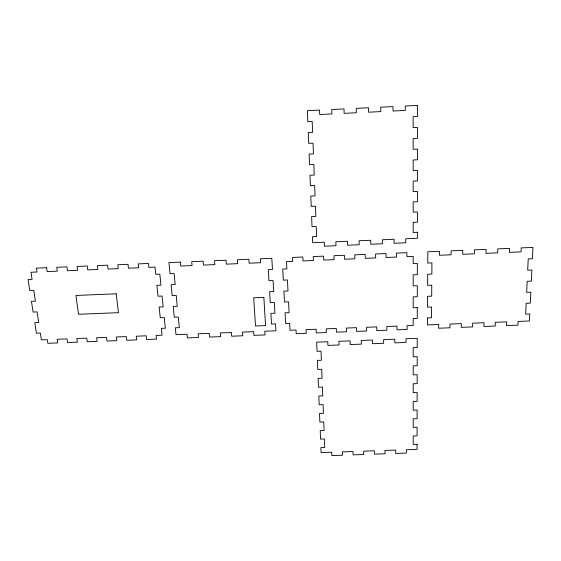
<?xml version="1.0" encoding="UTF-8"?>
<svg xmlns="http://www.w3.org/2000/svg" width="561" height="561" viewBox="0 0 561 561"><rect width="100%" height="100%" fill="white"/><g stroke="black" fill="none" stroke-linecap="round" stroke-linejoin="round"><path stroke-width="0.84" d="M417.075 444.305L417.068 449.361L406.367 449.726L406.381 453.078L395.701 453.435L395.673 450.083L384.993 450.441L385.035 453.793L374.376 454.151L374.32 450.799L363.654 451.163L363.731 454.508L353.093 454.866L353.002 451.521L342.357 451.878L342.462 455.223L331.839 455.574L331.719 452.236L321.095 452.594L320.892 447.566L324.728 447.433L324.405 439.004L320.555 439.137L320.219 430.638L324.076 430.504L323.746 421.949L319.875 422.082L319.525 413.471L323.416 413.331L323.08 404.649L319.181 404.783L318.83 396.038L322.743 395.898L322.407 387.083L318.473 387.23L318.115 378.352L322.063 378.205L321.719 369.257L317.757 369.404L317.4 360.393L321.376 360.246L321.025 351.165L317.035 351.312L316.663 342.161L327.799 341.74L327.926 345.408L339.054 344.987L338.942 341.312L350.099 340.885L350.19 344.559L361.34 344.138L361.256 340.457L372.434 340.029L372.497 343.711L383.661 343.29L383.619 339.608L394.811 339.181L394.839 342.862L406.031 342.434L406.024 338.746L417.237 338.318L417.223 347.525L413.198 347.673L413.198 356.803L417.209 356.656L417.195 365.716L413.198 365.863L413.198 374.86L417.181 374.713L417.167 383.64L413.205 383.787L413.205 392.644L417.153 392.504L417.139 401.297L413.205 401.438L413.205 410.168L417.125 410.028L417.111 418.688L413.205 418.829L413.212 427.426L417.096 427.293L417.089 435.834L413.212 435.967L413.212 444.438L417.075 444.305M417.279 307.589L417.265 318.368L413.191 318.522L413.191 325.478L407.104 325.717L407.118 329.44L396.992 329.833L396.964 326.109L386.831 326.502L386.873 330.226L376.768 330.611L376.712 326.895L366.592 327.28L366.67 331.004L356.572 331.39L356.487 327.673L346.389 328.066L346.495 331.782L336.418 332.168L336.298 328.458L326.214 328.851L326.348 332.561L316.292 332.946L316.145 329.237L306.082 329.63L306.243 333.332L296.208 333.718L296.026 330.015L289.995 330.254L289.644 323.346L285.612 323.501L285.051 312.807L289.097 312.645L288.55 301.853L284.483 302.014L283.908 291.124L287.996 290.963L287.435 279.974L283.333 280.142L282.751 269.056L286.867 268.887L286.503 261.629L292.702 261.377L292.512 257.443L302.863 257.015L303.038 260.942L313.389 260.514L313.227 256.58L323.599 256.146L323.746 260.08L334.111 259.652L333.984 255.711L344.377 255.283L344.489 259.217L354.868 258.789L354.776 254.848L365.183 254.414L365.26 258.355L375.667 257.927L375.604 253.979L386.031 253.544L386.073 257.492L396.494 257.057L396.466 253.109L406.914 252.667L406.921 256.622L413.184 256.363L413.184 263.67L417.349 263.502L417.328 274.673L413.184 274.841L413.184 285.907L417.314 285.738L417.3 296.713L413.191 296.874L413.191 307.751L417.279 307.589M417.391 232.261L417.384 238.285L405.708 238.783L405.722 242.78L394.067 243.271L394.039 239.274L382.378 239.764L382.427 243.762L370.807 244.252L370.737 240.262L359.103 240.753L359.187 244.743L347.582 245.227L347.476 241.244L335.864 241.735L335.99 245.718L324.405 246.209L324.265 242.226L312.673 242.717L312.435 236.728L316.614 236.553L316.229 226.511L312.028 226.686L311.621 216.56L315.836 216.378L315.443 206.175L311.215 206.357L310.801 196.07L315.051 195.887L314.651 185.509L310.387 185.698L309.967 175.249L314.251 175.053L313.844 164.513L309.546 164.703L309.118 154.079L313.438 153.882L313.024 143.167L308.683 143.364L308.255 132.564L312.61 132.361L312.189 121.464L307.814 121.667L307.372 110.685L319.567 110.103L319.728 114.514L331.916 113.932L331.782 109.521L344.005 108.939L344.117 113.35L356.326 112.768L356.235 108.35L368.479 107.768L368.556 112.186L380.793 111.604L380.737 107.186L393.009 106.597L393.044 111.022L405.308 110.44L405.294 106.008L417.587 105.426L417.566 116.478L413.155 116.681L413.162 127.649L417.552 127.438L417.538 138.315L413.162 138.518L413.162 149.296L417.517 149.093L417.503 159.787L413.162 159.99L413.169 170.593L417.489 170.397L417.468 180.915L413.169 181.105L413.169 191.539L417.454 191.35L417.44 201.701L413.169 201.89L413.177 212.156L417.426 211.974L417.412 222.156L413.177 222.338L413.177 232.443L417.391 232.261M427.454 317.968L427.412 324.924L438.709 324.489L438.667 328.227L449.957 327.785L450.013 324.055L461.331 323.613L461.261 327.351L472.565 326.916L472.657 323.178L483.996 322.736L483.891 326.481L495.223 326.039L495.349 322.295L506.702 321.853L506.562 325.604L517.915 325.163L518.076 321.418L529.451 320.976L529.787 313.971L525.671 314.132L526.169 303.291L530.299 303.129L530.818 292.183L526.674 292.344L527.179 281.306L531.344 281.138L531.877 269.995L527.691 270.164L528.21 258.923L532.41 258.754L532.95 247.408L521.225 247.899L521.057 251.875L509.36 252.366L509.514 248.39L497.81 248.874L497.677 252.85L486.001 253.334L486.121 249.365L474.438 249.848L474.34 253.817L462.692 254.308L462.769 250.339L451.107 250.823L451.051 254.792L439.417 255.276L439.459 251.314L427.826 251.798L427.763 263.074L431.935 262.899L431.851 274.077L427.699 274.252L427.636 285.325L431.767 285.156L431.69 296.138L427.573 296.299L427.51 307.183L431.605 307.021L431.528 317.807L427.454 317.968M46.605 267.709L36.465 268.137L37.047 272.001L30.981 272.253L32.082 279.406L28.05 279.574L29.747 290.493L33.765 290.332L35.434 301.159L31.437 301.32L33.106 312.049L37.082 311.888L38.723 322.533L34.761 322.687L36.402 333.227L40.35 333.073L41.395 339.882L47.299 339.657L47.853 343.304L57.692 342.925L57.152 339.272L67.011 338.893L67.537 342.547L77.383 342.168L76.878 338.507L86.752 338.129L87.25 341.782L97.116 341.404L96.639 337.743L106.527 337.357L106.99 341.025L116.877 340.639L116.429 336.979L126.337 336.593L126.772 340.261L136.667 339.875L136.253 336.207L146.176 335.822L146.582 339.496L156.498 339.11L156.105 335.436L162.066 335.205L161.358 328.353L165.348 328.199L164.261 317.575L160.257 317.736L159.142 307.014L163.167 306.86L162.059 296.047L158.02 296.208L156.884 285.304L160.944 285.135L159.822 274.133L155.748 274.301L154.997 267.099L148.868 267.352L148.455 263.46L138.23 263.887L138.658 267.779L128.462 268.2L128.013 264.315L117.81 264.736L118.273 268.628L108.084 269.049L107.607 265.164L97.418 265.591L97.909 269.476L87.747 269.897L87.243 266.012L77.067 266.44L77.593 270.318L67.439 270.739L66.899 266.861L56.752 267.288L57.306 271.159L47.173 271.58L46.605 267.709M180.319 262.127L168.931 262.604L170.018 273.712L174.099 273.544L175.165 284.56L171.098 284.722L172.171 295.633L176.217 295.472L177.255 306.292L173.23 306.453L174.282 317.182L178.293 317.021L179.317 327.652L175.327 327.806L176 334.665L187.058 334.237L187.402 337.918L198.461 337.491L198.131 333.809L209.218 333.381L209.526 337.063L220.606 336.642L220.312 332.954L231.42 332.519L231.693 336.207L242.787 335.78L242.527 332.091L253.656 331.656L253.902 335.352L265.016 334.924L264.792 331.228L275.935 330.794L275.542 323.893L271.517 324.055L270.893 313.368L274.939 313.206L274.329 302.421L270.269 302.582L269.631 291.699L273.712 291.538L273.088 280.563L268.992 280.724L268.34 269.652L272.457 269.483L271.826 258.312L260.353 258.789L260.592 262.709L249.14 263.186L248.881 259.266L237.429 259.743L237.703 263.663L226.279 264.133L225.985 260.22L214.554 260.697L214.863 264.61L203.461 265.087L203.131 261.174L191.722 261.65L192.065 265.556L180.684 266.033L180.319 262.127M116.19 293.81L75.931 295.444L78.512 314.265L118.469 312.68L116.19 293.81M263.845 297.4L253.684 297.807L255.521 326.011L265.563 325.618L263.845 297.4"/></g></svg>
